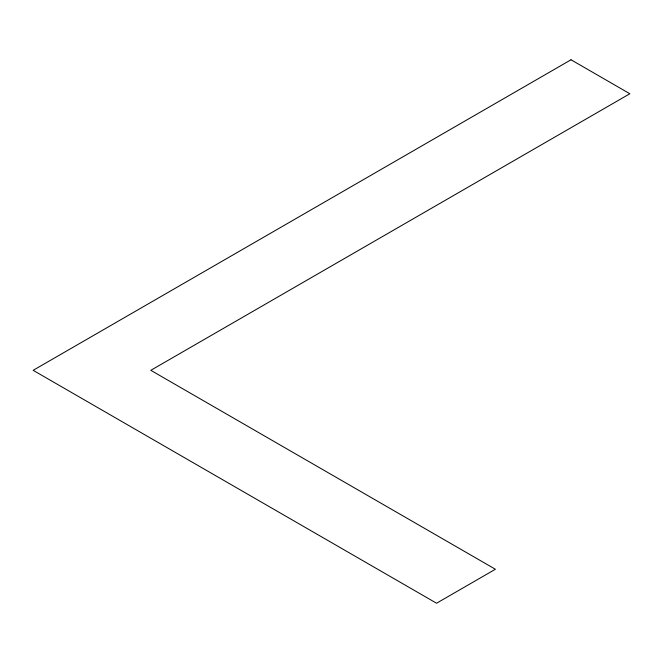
<?xml version="1.0" encoding="UTF-8"?>
<svg xmlns="http://www.w3.org/2000/svg" width="663" height="663" viewBox="0 0 663 663"><rect width="100%" height="100%" fill="white"/><g stroke="black" fill="none" stroke-linecap="round" stroke-linejoin="round"><path stroke-width="0.99" d="M571.017 59.778L33.15 370.319L436.552 603.222L495.385 569.252L150.808 370.319L629.85 93.748L571.017 59.778"/></g></svg>
